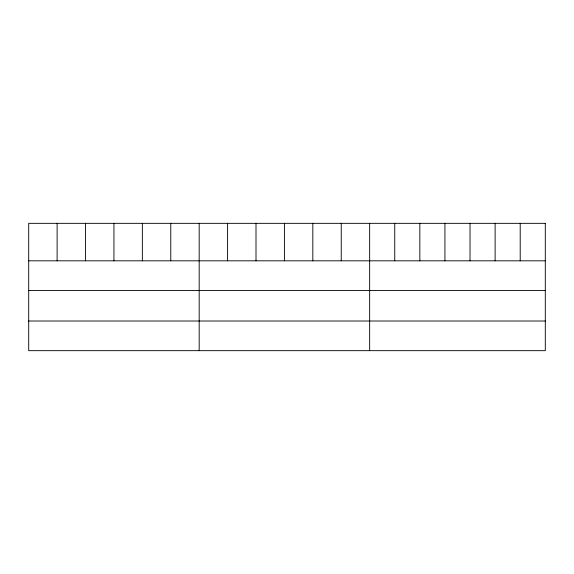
<?xml version="1.0" encoding="UTF-8"?>
<svg xmlns="http://www.w3.org/2000/svg" width="574" height="574" viewBox="0 0 574 574"><rect width="100%" height="100%" fill="white"/><g stroke="black" fill="none" stroke-linecap="round" stroke-linejoin="round"><path stroke-width="0.86" d="M28.7 260.818L545.3 260.818M28.7 290.466L545.3 290.466M28.7 321.017L545.3 321.017M520.209 223.336L520.209 260.818M495.118 223.336L495.118 260.818M470.027 223.336L470.027 260.818M444.929 223.336L444.929 260.818M419.838 223.336L419.838 260.818M394.747 223.336L394.747 260.818M369.656 223.336L369.656 350.664M341.243 223.336L341.243 260.818M312.83 223.336L312.83 260.818M284.417 223.336L284.417 260.818M256.004 223.336L256.004 260.818M227.591 223.336L227.591 260.818M199.178 223.336L199.178 350.664M170.765 223.336L170.765 260.818M142.352 223.336L142.352 260.818M113.939 223.336L113.939 260.818M85.526 223.336L85.526 260.818M57.113 223.336L57.113 260.818M545.3 223.336L28.7 223.336L28.7 350.664L545.3 350.664L545.3 223.336"/></g></svg>
